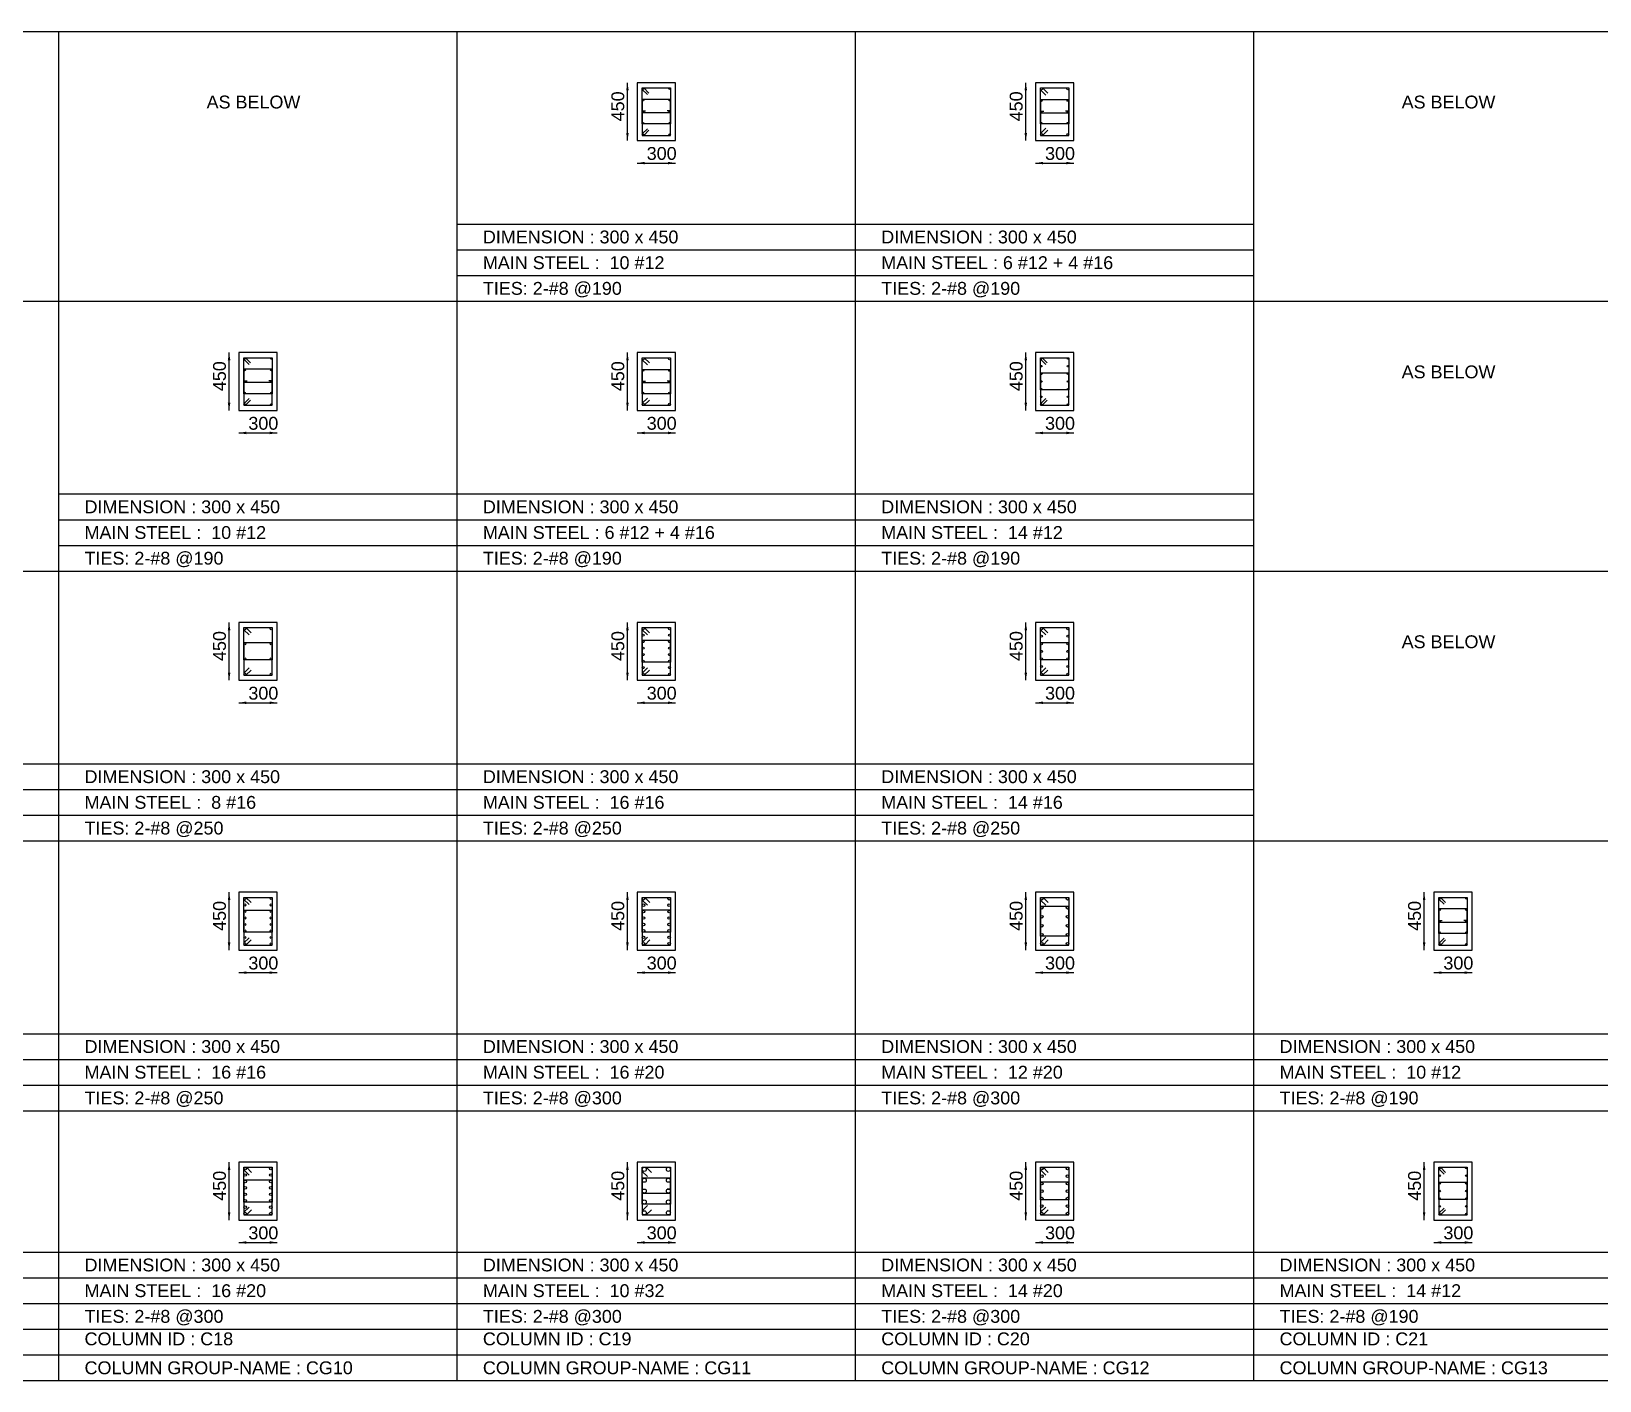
# Model space of a CAD drawing. Extents: x 28 to 264, y -211 to 74.
# Drawn here: x 59.06 to 71.27, y 62.88 to 73.38 of the extents above; entities that cross this region are included whole.
import ezdxf

# ---------------------------------------------------------------- set-up
doc = ezdxf.new("R2010")
doc.units = 0
for name, color, linetype in [('Border', 7, 'CONTINUOUS'), ('Column_Group_Name', 3, 'CONTINUOUS'), ('Column_ID', 4, 'CONTINUOUS'), ('ColumnBars', 1, 'CONTINUOUS'), ('ColumnBars1', 1, 'CONTINUOUS'), ('ColumnCrossSection', 7, 'CONTINUOUS'), ('Dim_All', 7, 'CONTINUOUS'), ('Dimensions', 7, 'CONTINUOUS'), ('Links', 2, 'CONTINUOUS'), ('MainSteel', 1, 'CONTINUOUS'), ('Text_AsBelow', 7, 'CONTINUOUS')]:
    doc.layers.add(name, color=color, linetype=linetype)
doc.styles.add('STRUDS_Arial', font='ARIAL.TTF', dxfattribs={"height": 0.04})

msp = doc.modelspace()

# ---------------------------------------------------------------- linework, layer by layer
at = {"layer": 'Border'}
for p, q in [((56.178, 73.38), (59.278, 73.38)), ((59.278, 71.28), (59.278, 73.38)), ((59.278, 71.28), (59.278, 73.38)), ((59.278, 73.38), (62.378, 73.38)), ((62.378, 71.28), (62.378, 73.38)), ((62.378, 71.28), (62.378, 73.38)), ((62.378, 73.38), (65.478, 73.38)), ((65.478, 71.28), (65.478, 73.38)), ((65.478, 71.28), (65.478, 73.38)), ((65.478, 73.38), (68.578, 73.38)), ((68.578, 71.28), (68.578, 73.38)), ((68.578, 71.28), (68.578, 73.38)), ((68.578, 73.38), (71.678, 73.38)), ((62.378, 71.88), (65.478, 71.88)), ((65.478, 71.88), (68.578, 71.88)), ((62.378, 71.68), (65.478, 71.68)), ((65.478, 71.68), (68.578, 71.68)), ((62.378, 71.48), (65.478, 71.48)), ((65.478, 71.48), (68.578, 71.48)), ((56.178, 71.28), (59.278, 71.28)), ((59.278, 69.18), (59.278, 71.28)), ((59.278, 69.18), (59.278, 71.28)), ((59.278, 71.28), (62.378, 71.28)), ((62.378, 69.18), (62.378, 71.28)), ((62.378, 69.18), (62.378, 71.28)), ((62.378, 71.28), (65.478, 71.28)), ((62.378, 71.28), (65.478, 71.28)), ((65.478, 69.18), (65.478, 71.28)), ((65.478, 69.18), (65.478, 71.28)), ((65.478, 71.28), (68.578, 71.28)), ((65.478, 71.28), (68.578, 71.28)), ((68.578, 69.18), (68.578, 71.28)), ((68.578, 69.18), (68.578, 71.28)), ((68.578, 71.28), (71.678, 71.28)), ((59.278, 69.78), (62.378, 69.78)), ((62.378, 69.78), (65.478, 69.78)), ((65.478, 69.78), (68.578, 69.78)), ((59.278, 69.58), (62.378, 69.58)), ((62.378, 69.58), (65.478, 69.58)), ((65.478, 69.58), (68.578, 69.58)), ((59.278, 69.38), (62.378, 69.38)), ((62.378, 69.38), (65.478, 69.38)), ((65.478, 69.38), (68.578, 69.38)), ((56.178, 69.18), (59.278, 69.18)), ((59.278, 67.08), (59.278, 69.18)), ((59.278, 67.08), (59.278, 69.18)), ((59.278, 69.18), (62.378, 69.18)), ((59.278, 69.18), (62.378, 69.18)), ((62.378, 67.08), (62.378, 69.18)), ((62.378, 67.08), (62.378, 69.18)), ((62.378, 69.18), (65.478, 69.18)), ((62.378, 69.18), (65.478, 69.18)), ((65.478, 67.08), (65.478, 69.18)), ((65.478, 67.08), (65.478, 69.18)), ((65.478, 69.18), (68.578, 69.18)), ((65.478, 69.18), (68.578, 69.18)), ((68.578, 67.08), (68.578, 69.18)), ((68.578, 67.08), (68.578, 69.18)), ((68.578, 69.18), (71.678, 69.18)), ((56.178, 67.68), (59.278, 67.68)), ((59.278, 67.68), (62.378, 67.68)), ((62.378, 67.68), (65.478, 67.68)), ((65.478, 67.68), (68.578, 67.68)), ((56.178, 67.48), (59.278, 67.48)), ((59.278, 67.48), (62.378, 67.48)), ((62.378, 67.48), (65.478, 67.48)), ((65.478, 67.48), (68.578, 67.48)), ((56.178, 67.28), (59.278, 67.28)), ((59.278, 67.28), (62.378, 67.28)), ((62.378, 67.28), (65.478, 67.28)), ((65.478, 67.28), (68.578, 67.28)), ((56.178, 67.08), (59.278, 67.08)), ((56.178, 67.08), (59.278, 67.08)), ((59.278, 64.98), (59.278, 67.08)), ((59.278, 64.98), (59.278, 67.08)), ((59.278, 67.08), (62.378, 67.08)), ((59.278, 67.08), (62.378, 67.08)), ((62.378, 64.98), (62.378, 67.08)), ((62.378, 64.98), (62.378, 67.08)), ((62.378, 67.08), (65.478, 67.08)), ((62.378, 67.08), (65.478, 67.08)), ((65.478, 64.98), (65.478, 67.08)), ((65.478, 64.98), (65.478, 67.08)), ((65.478, 67.08), (68.578, 67.08)), ((65.478, 67.08), (68.578, 67.08)), ((68.578, 64.98), (68.578, 67.08)), ((68.578, 64.98), (68.578, 67.08)), ((68.578, 67.08), (71.678, 67.08)), ((56.178, 65.58), (59.278, 65.58)), ((59.278, 65.58), (62.378, 65.58)), ((62.378, 65.58), (65.478, 65.58)), ((65.478, 65.58), (68.578, 65.58)), ((68.578, 65.58), (71.678, 65.58)), ((56.178, 65.38), (59.278, 65.38)), ((59.278, 65.38), (62.378, 65.38)), ((62.378, 65.38), (65.478, 65.38)), ((65.478, 65.38), (68.578, 65.38)), ((68.578, 65.38), (71.678, 65.38)), ((56.178, 65.18), (59.278, 65.18)), ((59.278, 65.18), (62.378, 65.18)), ((62.378, 65.18), (65.478, 65.18)), ((65.478, 65.18), (68.578, 65.18)), ((68.578, 65.18), (71.678, 65.18)), ((56.178, 64.98), (59.278, 64.98)), ((56.178, 64.98), (59.278, 64.98)), ((59.278, 62.88), (59.278, 64.98)), ((59.278, 62.88), (59.278, 64.98)), ((59.278, 64.98), (62.378, 64.98)), ((59.278, 64.98), (62.378, 64.98)), ((62.378, 62.88), (62.378, 64.98)), ((62.378, 62.88), (62.378, 64.98)), ((62.378, 64.98), (65.478, 64.98)), ((62.378, 64.98), (65.478, 64.98)), ((65.478, 62.88), (65.478, 64.98)), ((65.478, 62.88), (65.478, 64.98)), ((65.478, 64.98), (68.578, 64.98)), ((65.478, 64.98), (68.578, 64.98)), ((68.578, 62.88), (68.578, 64.98)), ((68.578, 62.88), (68.578, 64.98)), ((68.578, 64.98), (71.678, 64.98)), ((68.578, 64.98), (71.678, 64.98)), ((56.178, 63.88), (59.278, 63.88)), ((59.278, 63.88), (62.378, 63.88)), ((62.378, 63.88), (65.478, 63.88)), ((65.478, 63.88), (68.578, 63.88)), ((68.578, 63.88), (71.678, 63.88)), ((56.178, 63.68), (59.278, 63.68)), ((59.278, 63.68), (62.378, 63.68)), ((62.378, 63.68), (65.478, 63.68)), ((65.478, 63.68), (68.578, 63.68)), ((68.578, 63.68), (71.678, 63.68)), ((56.178, 63.48), (59.278, 63.48)), ((59.278, 63.48), (62.378, 63.48)), ((62.378, 63.48), (65.478, 63.48)), ((65.478, 63.48), (68.578, 63.48)), ((68.578, 63.48), (71.678, 63.48)), ((56.178, 63.28), (59.278, 63.28)), ((59.278, 63.28), (62.378, 63.28)), ((62.378, 63.28), (65.478, 63.28)), ((65.478, 63.28), (68.578, 63.28)), ((68.578, 63.28), (71.678, 63.28)), ((56.178, 63.08), (59.278, 63.08)), ((59.278, 63.08), (62.378, 63.08)), ((62.378, 63.08), (65.478, 63.08)), ((65.478, 63.08), (68.578, 63.08)), ((68.578, 63.08), (71.678, 63.08)), ((56.178, 62.88), (59.278, 62.88)), ((59.278, 62.88), (62.378, 62.88)), ((62.378, 62.88), (65.478, 62.88)), ((65.478, 62.88), (68.578, 62.88)), ((68.578, 62.88), (71.678, 62.88))]:
    msp.add_line(p, q, dxfattribs=at)
at = {"layer": 'ColumnBars'}
for centre, radius in [((63.824, 72.934), 0.006), ((64.032, 72.934), 0.006), ((63.824, 72.8445), 0.006), ((63.824, 72.755), 0.006), ((64.032, 72.8445), 0.006), ((64.032, 72.755), 0.006), ((66.924, 72.8405), 0.006), ((66.924, 72.753), 0.006), ((67.13, 72.8405), 0.006), ((67.13, 72.753), 0.006), ((63.824, 72.6655), 0.006), ((64.032, 72.6655), 0.006), ((66.924, 72.6655), 0.006), ((67.13, 72.6655), 0.006), ((63.824, 72.576), 0.006), ((64.032, 72.576), 0.006), ((60.724, 70.834), 0.006), ((60.932, 70.834), 0.006), ((66.924, 70.834), 0.006), ((67.132, 70.834), 0.006), ((60.724, 70.7445), 0.006), ((60.932, 70.7445), 0.006), ((63.824, 70.7405), 0.006), ((64.03, 70.7405), 0.006), ((66.924, 70.7743), 0.006), ((66.924, 70.7147), 0.006), ((67.132, 70.7743), 0.006), ((67.132, 70.7147), 0.006), ((60.724, 70.655), 0.006), ((60.724, 70.5655), 0.006), ((60.932, 70.655), 0.006), ((60.932, 70.5655), 0.006), ((63.824, 70.653), 0.006), ((63.824, 70.5655), 0.006), ((64.03, 70.653), 0.006), ((64.03, 70.5655), 0.006), ((66.924, 70.655), 0.006), ((66.924, 70.5953), 0.006), ((67.132, 70.655), 0.006), ((67.132, 70.5953), 0.006), ((60.724, 70.476), 0.006), ((60.932, 70.476), 0.006), ((66.924, 70.5357), 0.006), ((66.924, 70.476), 0.006), ((67.132, 70.5357), 0.006), ((67.132, 70.476), 0.006), ((60.726, 68.732), 0.008), ((60.93, 68.732), 0.008), ((63.826, 68.732), 0.008), ((64.03, 68.732), 0.008), ((66.926, 68.732), 0.008), ((67.13, 68.732), 0.008), ((60.726, 68.614), 0.008), ((60.93, 68.614), 0.008), ((63.826, 68.6814), 0.008), ((63.826, 68.6309), 0.008), ((64.03, 68.6814), 0.008), ((64.03, 68.6309), 0.008), ((66.926, 68.673), 0.008), ((66.926, 68.614), 0.008), ((67.13, 68.673), 0.008), ((67.13, 68.614), 0.008), ((60.726, 68.496), 0.008), ((60.93, 68.496), 0.008), ((63.826, 68.5803), 0.008), ((63.826, 68.5297), 0.008), ((63.826, 68.4791), 0.008), ((64.03, 68.5803), 0.008), ((64.03, 68.5297), 0.008), ((64.03, 68.4791), 0.008), ((66.926, 68.555), 0.008), ((66.926, 68.496), 0.008), ((67.13, 68.555), 0.008), ((67.13, 68.496), 0.008), ((60.726, 68.378), 0.008), ((60.93, 68.378), 0.008), ((63.826, 68.4286), 0.008), ((63.826, 68.378), 0.008), ((64.03, 68.4286), 0.008), ((64.03, 68.378), 0.008), ((66.926, 68.437), 0.008), ((66.926, 68.378), 0.008), ((67.13, 68.437), 0.008), ((67.13, 68.378), 0.008), ((60.726, 66.632), 0.008), ((60.93, 66.632), 0.008), ((63.828, 66.63), 0.01), ((64.028, 66.63), 0.01), ((66.928, 66.63), 0.01), ((67.128, 66.63), 0.01), ((70.024, 66.634), 0.006), ((70.232, 66.634), 0.006), ((60.726, 66.5814), 0.008), ((60.726, 66.5309), 0.008), ((60.93, 66.5814), 0.008), ((60.93, 66.5309), 0.008), ((63.828, 66.58), 0.01), ((63.828, 66.53), 0.01), ((64.028, 66.58), 0.01), ((64.028, 66.53), 0.01), ((66.928, 66.56), 0.01), ((67.128, 66.56), 0.01), ((70.024, 66.5445), 0.006), ((70.232, 66.5445), 0.006), ((60.726, 66.4803), 0.008), ((60.726, 66.4297), 0.008), ((60.93, 66.4803), 0.008), ((60.93, 66.4297), 0.008), ((63.828, 66.48), 0.01), ((63.828, 66.43), 0.01), ((64.028, 66.48), 0.01), ((64.028, 66.43), 0.01), ((66.928, 66.49), 0.01), ((66.928, 66.42), 0.01), ((67.128, 66.49), 0.01), ((67.128, 66.42), 0.01), ((70.024, 66.455), 0.006), ((70.232, 66.455), 0.006), ((60.726, 66.3791), 0.008), ((60.726, 66.3286), 0.008), ((60.726, 66.278), 0.008), ((60.93, 66.3791), 0.008), ((60.93, 66.3286), 0.008), ((60.93, 66.278), 0.008), ((63.828, 66.38), 0.01), ((63.828, 66.33), 0.01), ((63.828, 66.28), 0.01), ((64.028, 66.38), 0.01), ((64.028, 66.33), 0.01), ((64.028, 66.28), 0.01), ((66.928, 66.35), 0.01), ((66.928, 66.28), 0.01), ((67.128, 66.35), 0.01), ((67.128, 66.28), 0.01), ((70.024, 66.3655), 0.006), ((70.024, 66.276), 0.006), ((70.232, 66.3655), 0.006), ((70.232, 66.276), 0.006), ((60.728, 64.53), 0.01), ((60.728, 64.48), 0.01), ((60.728, 64.43), 0.01), ((60.928, 64.53), 0.01), ((60.928, 64.48), 0.01), ((60.928, 64.43), 0.01), ((63.834, 64.524), 0.016), ((63.834, 64.4395), 0.016), ((64.022, 64.524), 0.016), ((64.022, 64.4395), 0.016), ((66.928, 64.53), 0.01), ((66.928, 64.4717), 0.01), ((67.128, 64.53), 0.01), ((67.128, 64.4717), 0.01), ((70.024, 64.534), 0.006), ((70.024, 64.4743), 0.006), ((70.232, 64.534), 0.006), ((70.232, 64.4743), 0.006), ((60.728, 64.38), 0.01), ((60.728, 64.33), 0.01), ((60.928, 64.38), 0.01), ((60.928, 64.33), 0.01), ((63.834, 64.355), 0.016), ((64.022, 64.355), 0.016), ((66.928, 64.4133), 0.01), ((66.928, 64.355), 0.01), ((67.128, 64.4133), 0.01), ((67.128, 64.355), 0.01), ((70.024, 64.4147), 0.006), ((70.024, 64.355), 0.006), ((70.232, 64.4147), 0.006), ((70.232, 64.355), 0.006), ((60.728, 64.28), 0.01), ((60.728, 64.23), 0.01), ((60.928, 64.28), 0.01), ((60.928, 64.23), 0.01), ((63.834, 64.2705), 0.016), ((63.834, 64.186), 0.016), ((64.022, 64.2705), 0.016), ((64.022, 64.186), 0.016), ((66.928, 64.2967), 0.01), ((66.928, 64.2383), 0.01), ((67.128, 64.2967), 0.01), ((67.128, 64.2383), 0.01), ((70.024, 64.2953), 0.006), ((70.024, 64.2357), 0.006), ((70.232, 64.2953), 0.006), ((70.232, 64.2357), 0.006), ((60.728, 64.18), 0.01), ((60.928, 64.18), 0.01), ((66.928, 64.18), 0.01), ((67.128, 64.18), 0.01), ((70.024, 64.176), 0.006), ((70.232, 64.176), 0.006)]:
    msp.add_circle(centre, radius, dxfattribs=at)
at = {"layer": 'ColumnBars1'}
for centre in [(66.926, 72.932), (67.13, 72.932), (66.926, 72.578), (67.13, 72.578), (63.826, 70.832), (64.03, 70.832), (63.826, 70.478), (64.03, 70.478)]:
    msp.add_circle(centre, 0.008, dxfattribs=at)
at = {"layer": 'ColumnCrossSection'}
for p, q in [((64.078, 72.98), (63.778, 72.98)), ((63.778, 72.98), (63.778, 72.53)), ((64.078, 72.53), (64.078, 72.98)), ((67.178, 72.98), (66.878, 72.98)), ((66.878, 72.98), (66.878, 72.53)), ((67.178, 72.53), (67.178, 72.98)), ((63.778, 72.53), (64.078, 72.53)), ((66.878, 72.53), (67.178, 72.53)), ((60.978, 70.88), (60.678, 70.88)), ((60.678, 70.88), (60.678, 70.43)), ((60.978, 70.43), (60.978, 70.88)), ((64.078, 70.88), (63.778, 70.88)), ((63.778, 70.88), (63.778, 70.43)), ((64.078, 70.43), (64.078, 70.88)), ((67.178, 70.88), (66.878, 70.88)), ((66.878, 70.88), (66.878, 70.43)), ((67.178, 70.43), (67.178, 70.88)), ((60.678, 70.43), (60.978, 70.43)), ((63.778, 70.43), (64.078, 70.43)), ((66.878, 70.43), (67.178, 70.43)), ((60.978, 68.78), (60.678, 68.78)), ((60.678, 68.78), (60.678, 68.33)), ((60.978, 68.33), (60.978, 68.78)), ((64.078, 68.78), (63.778, 68.78)), ((63.778, 68.78), (63.778, 68.33)), ((64.078, 68.33), (64.078, 68.78)), ((67.178, 68.78), (66.878, 68.78)), ((66.878, 68.78), (66.878, 68.33)), ((67.178, 68.33), (67.178, 68.78)), ((60.678, 68.33), (60.978, 68.33)), ((63.778, 68.33), (64.078, 68.33)), ((66.878, 68.33), (67.178, 68.33)), ((60.978, 66.68), (60.678, 66.68)), ((60.678, 66.68), (60.678, 66.23)), ((60.978, 66.23), (60.978, 66.68)), ((64.078, 66.68), (63.778, 66.68)), ((63.778, 66.68), (63.778, 66.23)), ((64.078, 66.23), (64.078, 66.68)), ((67.178, 66.68), (66.878, 66.68)), ((66.878, 66.68), (66.878, 66.23)), ((67.178, 66.23), (67.178, 66.68)), ((70.278, 66.68), (69.978, 66.68)), ((69.978, 66.68), (69.978, 66.23)), ((70.278, 66.23), (70.278, 66.68)), ((60.678, 66.23), (60.978, 66.23)), ((63.778, 66.23), (64.078, 66.23)), ((66.878, 66.23), (67.178, 66.23)), ((69.978, 66.23), (70.278, 66.23)), ((60.978, 64.58), (60.678, 64.58)), ((60.678, 64.58), (60.678, 64.13)), ((60.978, 64.13), (60.978, 64.58)), ((64.078, 64.58), (63.778, 64.58)), ((63.778, 64.58), (63.778, 64.13)), ((64.078, 64.13), (64.078, 64.58)), ((67.178, 64.58), (66.878, 64.58)), ((66.878, 64.58), (66.878, 64.13)), ((67.178, 64.13), (67.178, 64.58)), ((70.278, 64.58), (69.978, 64.58)), ((69.978, 64.58), (69.978, 64.13)), ((70.278, 64.13), (70.278, 64.58)), ((60.678, 64.13), (60.978, 64.13)), ((63.778, 64.13), (64.078, 64.13)), ((66.878, 64.13), (67.178, 64.13)), ((69.978, 64.13), (70.278, 64.13))]:
    msp.add_line(p, q, dxfattribs=at)
at = {"layer": 'Dim_All'}
for p, q in [((63.703, 72.53), (63.703, 72.98)), ((66.803, 72.53), (66.803, 72.98)), ((63.778, 72.355), (64.078, 72.355)), ((66.878, 72.355), (67.178, 72.355)), ((60.603, 70.43), (60.603, 70.88)), ((63.703, 70.43), (63.703, 70.88)), ((66.803, 70.43), (66.803, 70.88)), ((60.678, 70.255), (60.978, 70.255)), ((63.778, 70.255), (64.078, 70.255)), ((66.878, 70.255), (67.178, 70.255)), ((60.603, 68.33), (60.603, 68.78)), ((63.703, 68.33), (63.703, 68.78)), ((66.803, 68.33), (66.803, 68.78)), ((60.678, 68.155), (60.978, 68.155)), ((63.778, 68.155), (64.078, 68.155)), ((66.878, 68.155), (67.178, 68.155)), ((60.603, 66.23), (60.603, 66.68)), ((63.703, 66.23), (63.703, 66.68)), ((66.803, 66.23), (66.803, 66.68)), ((69.903, 66.23), (69.903, 66.68)), ((60.678, 66.055), (60.978, 66.055)), ((63.778, 66.055), (64.078, 66.055)), ((66.878, 66.055), (67.178, 66.055)), ((69.978, 66.055), (70.278, 66.055)), ((60.603, 64.13), (60.603, 64.58)), ((63.703, 64.13), (63.703, 64.58)), ((66.803, 64.13), (66.803, 64.58)), ((69.903, 64.13), (69.903, 64.58)), ((60.678, 63.955), (60.978, 63.955)), ((63.778, 63.955), (64.078, 63.955)), ((66.878, 63.955), (67.178, 63.955)), ((69.978, 63.955), (70.278, 63.955))]:
    msp.add_line(p, q, dxfattribs=at)
at = {"layer": 'dim_all'}
for points in [[(63.703, 72.98), (63.693, 72.92), (63.703, 72.98), (63.713, 72.92)], [(66.803, 72.98), (66.793, 72.92), (66.803, 72.98), (66.813, 72.92)], [(63.703, 72.53), (63.693, 72.59), (63.703, 72.53), (63.713, 72.59)], [(66.803, 72.53), (66.793, 72.59), (66.803, 72.53), (66.813, 72.59)], [(63.778, 72.355), (63.838, 72.365), (63.778, 72.355), (63.838, 72.345)], [(64.078, 72.355), (64.018, 72.365), (64.078, 72.355), (64.018, 72.345)], [(66.878, 72.355), (66.938, 72.365), (66.878, 72.355), (66.938, 72.345)], [(67.178, 72.355), (67.118, 72.365), (67.178, 72.355), (67.118, 72.345)], [(60.603, 70.88), (60.593, 70.82), (60.603, 70.88), (60.613, 70.82)], [(63.703, 70.88), (63.693, 70.82), (63.703, 70.88), (63.713, 70.82)], [(66.803, 70.88), (66.793, 70.82), (66.803, 70.88), (66.813, 70.82)], [(60.603, 70.43), (60.593, 70.49), (60.603, 70.43), (60.613, 70.49)], [(63.703, 70.43), (63.693, 70.49), (63.703, 70.43), (63.713, 70.49)], [(66.803, 70.43), (66.793, 70.49), (66.803, 70.43), (66.813, 70.49)], [(60.678, 70.255), (60.738, 70.265), (60.678, 70.255), (60.738, 70.245)], [(60.978, 70.255), (60.918, 70.265), (60.978, 70.255), (60.918, 70.245)], [(63.778, 70.255), (63.838, 70.265), (63.778, 70.255), (63.838, 70.245)], [(64.078, 70.255), (64.018, 70.265), (64.078, 70.255), (64.018, 70.245)], [(66.878, 70.255), (66.938, 70.265), (66.878, 70.255), (66.938, 70.245)], [(67.178, 70.255), (67.118, 70.265), (67.178, 70.255), (67.118, 70.245)], [(60.603, 68.78), (60.593, 68.72), (60.603, 68.78), (60.613, 68.72)], [(63.703, 68.78), (63.693, 68.72), (63.703, 68.78), (63.713, 68.72)], [(66.803, 68.78), (66.793, 68.72), (66.803, 68.78), (66.813, 68.72)], [(60.603, 68.33), (60.593, 68.39), (60.603, 68.33), (60.613, 68.39)], [(63.703, 68.33), (63.693, 68.39), (63.703, 68.33), (63.713, 68.39)], [(66.803, 68.33), (66.793, 68.39), (66.803, 68.33), (66.813, 68.39)], [(60.678, 68.155), (60.738, 68.165), (60.678, 68.155), (60.738, 68.145)], [(60.978, 68.155), (60.918, 68.165), (60.978, 68.155), (60.918, 68.145)], [(63.778, 68.155), (63.838, 68.165), (63.778, 68.155), (63.838, 68.145)], [(64.078, 68.155), (64.018, 68.165), (64.078, 68.155), (64.018, 68.145)], [(66.878, 68.155), (66.938, 68.165), (66.878, 68.155), (66.938, 68.145)], [(67.178, 68.155), (67.118, 68.165), (67.178, 68.155), (67.118, 68.145)], [(60.603, 66.68), (60.593, 66.62), (60.603, 66.68), (60.613, 66.62)], [(63.703, 66.68), (63.693, 66.62), (63.703, 66.68), (63.713, 66.62)], [(66.803, 66.68), (66.793, 66.62), (66.803, 66.68), (66.813, 66.62)], [(69.903, 66.68), (69.893, 66.62), (69.903, 66.68), (69.913, 66.62)], [(60.603, 66.23), (60.593, 66.29), (60.603, 66.23), (60.613, 66.29)], [(63.703, 66.23), (63.693, 66.29), (63.703, 66.23), (63.713, 66.29)], [(66.803, 66.23), (66.793, 66.29), (66.803, 66.23), (66.813, 66.29)], [(69.903, 66.23), (69.893, 66.29), (69.903, 66.23), (69.913, 66.29)], [(60.678, 66.055), (60.738, 66.065), (60.678, 66.055), (60.738, 66.045)], [(60.978, 66.055), (60.918, 66.065), (60.978, 66.055), (60.918, 66.045)], [(63.778, 66.055), (63.838, 66.065), (63.778, 66.055), (63.838, 66.045)], [(64.078, 66.055), (64.018, 66.065), (64.078, 66.055), (64.018, 66.045)], [(66.878, 66.055), (66.938, 66.065), (66.878, 66.055), (66.938, 66.045)], [(67.178, 66.055), (67.118, 66.065), (67.178, 66.055), (67.118, 66.045)], [(69.978, 66.055), (70.038, 66.065), (69.978, 66.055), (70.038, 66.045)], [(70.278, 66.055), (70.218, 66.065), (70.278, 66.055), (70.218, 66.045)], [(60.603, 64.58), (60.593, 64.52), (60.603, 64.58), (60.613, 64.52)], [(63.703, 64.58), (63.693, 64.52), (63.703, 64.58), (63.713, 64.52)], [(66.803, 64.58), (66.793, 64.52), (66.803, 64.58), (66.813, 64.52)], [(69.903, 64.58), (69.893, 64.52), (69.903, 64.58), (69.913, 64.52)], [(60.603, 64.13), (60.593, 64.19), (60.603, 64.13), (60.613, 64.19)], [(63.703, 64.13), (63.693, 64.19), (63.703, 64.13), (63.713, 64.19)], [(66.803, 64.13), (66.793, 64.19), (66.803, 64.13), (66.813, 64.19)], [(69.903, 64.13), (69.893, 64.19), (69.903, 64.13), (69.913, 64.19)], [(60.678, 63.955), (60.738, 63.965), (60.678, 63.955), (60.738, 63.945)], [(60.978, 63.955), (60.918, 63.965), (60.978, 63.955), (60.918, 63.945)], [(63.778, 63.955), (63.838, 63.965), (63.778, 63.955), (63.838, 63.945)], [(64.078, 63.955), (64.018, 63.965), (64.078, 63.955), (64.018, 63.945)], [(66.878, 63.955), (66.938, 63.965), (66.878, 63.955), (66.938, 63.945)], [(67.178, 63.955), (67.118, 63.965), (67.178, 63.955), (67.118, 63.945)], [(69.978, 63.955), (70.038, 63.965), (69.978, 63.955), (70.038, 63.945)], [(70.278, 63.955), (70.218, 63.965), (70.278, 63.955), (70.218, 63.945)]]:
    msp.add_solid(points, dxfattribs=at)
at = {"layer": 'Links'}
for p, q in [((63.818, 72.94), (64.038, 72.94)), ((63.818, 72.6595), (63.818, 72.94)), ((63.818, 72.928), (63.858, 72.888)), ((63.83, 72.94), (63.87, 72.9)), ((64.038, 72.94), (64.038, 72.6595)), ((66.918, 72.94), (67.138, 72.94)), ((66.918, 72.6595), (66.918, 72.94)), ((66.918, 72.924), (66.958, 72.884)), ((66.934, 72.94), (66.974, 72.9)), ((67.138, 72.94), (67.138, 72.6595)), ((64.038, 72.8505), (63.818, 72.8505)), ((63.818, 72.8505), (63.818, 72.57)), ((63.818, 72.761), (63.843, 72.761)), ((63.818, 72.749), (64.038, 72.749)), ((64.038, 72.761), (64.013, 72.761)), ((64.038, 72.57), (64.038, 72.8505)), ((67.138, 72.8465), (66.918, 72.8465)), ((66.918, 72.8465), (66.918, 72.57)), ((66.918, 72.759), (66.943, 72.759)), ((66.918, 72.747), (67.138, 72.747)), ((67.138, 72.759), (67.113, 72.759)), ((67.138, 72.57), (67.138, 72.8465)), ((64.038, 72.6595), (63.818, 72.6595)), ((63.818, 72.582), (63.858, 72.622)), ((67.138, 72.6595), (66.918, 72.6595)), ((66.918, 72.586), (66.958, 72.626)), ((63.818, 72.57), (64.038, 72.57)), ((63.83, 72.57), (63.87, 72.61)), ((66.918, 72.57), (67.138, 72.57)), ((66.934, 72.57), (66.974, 72.61)), ((60.718, 70.84), (60.938, 70.84)), ((60.718, 70.5595), (60.718, 70.84)), ((60.718, 70.828), (60.758, 70.788)), ((60.73, 70.84), (60.77, 70.8)), ((60.938, 70.84), (60.938, 70.5595)), ((63.818, 70.84), (64.038, 70.84)), ((63.818, 70.5595), (63.818, 70.84)), ((63.818, 70.824), (63.858, 70.784)), ((63.834, 70.84), (63.874, 70.8)), ((64.038, 70.84), (64.038, 70.5595)), ((66.918, 70.84), (67.138, 70.84)), ((66.918, 70.5893), (66.918, 70.84)), ((66.918, 70.828), (66.958, 70.788)), ((66.93, 70.84), (66.97, 70.8)), ((67.138, 70.84), (67.138, 70.5893)), ((60.938, 70.7505), (60.718, 70.7505)), ((60.718, 70.7505), (60.718, 70.47)), ((60.938, 70.47), (60.938, 70.7505)), ((64.038, 70.7465), (63.818, 70.7465)), ((63.818, 70.7465), (63.818, 70.47)), ((64.038, 70.47), (64.038, 70.7465)), ((67.138, 70.7207), (66.918, 70.7207)), ((66.918, 70.7207), (66.918, 70.47)), ((67.138, 70.47), (67.138, 70.7207)), ((60.718, 70.661), (60.743, 70.661)), ((60.718, 70.649), (60.938, 70.649)), ((60.938, 70.5595), (60.718, 70.5595)), ((60.938, 70.661), (60.913, 70.661)), ((63.818, 70.659), (63.843, 70.659)), ((63.818, 70.647), (64.038, 70.647)), ((64.038, 70.5595), (63.818, 70.5595)), ((64.038, 70.659), (64.013, 70.659)), ((67.138, 70.5893), (66.918, 70.5893)), ((60.718, 70.482), (60.758, 70.522)), ((60.718, 70.47), (60.938, 70.47)), ((60.73, 70.47), (60.77, 70.51)), ((63.818, 70.486), (63.858, 70.526)), ((63.818, 70.47), (64.038, 70.47)), ((63.834, 70.47), (63.874, 70.51)), ((66.918, 70.482), (66.958, 70.522)), ((66.918, 70.47), (67.138, 70.47)), ((66.93, 70.47), (66.97, 70.51)), ((60.718, 68.74), (60.938, 68.74)), ((60.718, 68.488), (60.718, 68.74)), ((60.718, 68.724), (60.758, 68.684)), ((60.734, 68.74), (60.774, 68.7)), ((60.938, 68.74), (60.938, 68.488)), ((63.818, 68.74), (64.038, 68.74)), ((63.818, 68.4711), (63.818, 68.74)), ((63.818, 68.724), (63.858, 68.684)), ((63.834, 68.74), (63.874, 68.7)), ((64.038, 68.74), (64.038, 68.4711)), ((66.918, 68.74), (67.138, 68.74)), ((66.918, 68.488), (66.918, 68.74)), ((66.918, 68.724), (66.958, 68.684)), ((66.934, 68.74), (66.974, 68.7)), ((67.138, 68.74), (67.138, 68.488)), ((60.938, 68.622), (60.718, 68.622)), ((60.718, 68.622), (60.718, 68.37)), ((60.938, 68.37), (60.938, 68.622)), ((64.038, 68.6389), (63.818, 68.6389)), ((63.818, 68.6389), (63.818, 68.37)), ((64.038, 68.37), (64.038, 68.6389)), ((67.138, 68.622), (66.918, 68.622)), ((66.918, 68.622), (66.918, 68.37)), ((67.138, 68.37), (67.138, 68.622)), ((60.938, 68.488), (60.718, 68.488)), ((64.038, 68.4711), (63.818, 68.4711)), ((67.138, 68.488), (66.918, 68.488)), ((60.718, 68.386), (60.758, 68.426)), ((60.718, 68.37), (60.938, 68.37)), ((60.734, 68.37), (60.774, 68.41)), ((63.818, 68.386), (63.858, 68.426)), ((63.818, 68.37), (64.038, 68.37)), ((63.834, 68.37), (63.874, 68.41)), ((66.918, 68.386), (66.958, 68.426)), ((66.918, 68.37), (67.138, 68.37)), ((66.934, 68.37), (66.974, 68.41)), ((60.718, 66.64), (60.938, 66.64)), ((60.718, 66.3711), (60.718, 66.64)), ((60.734, 66.64), (60.774, 66.6)), ((60.938, 66.64), (60.938, 66.3711)), ((63.818, 66.64), (64.038, 66.64)), ((63.818, 66.37), (63.818, 66.64)), ((63.838, 66.64), (63.878, 66.6)), ((64.038, 66.64), (64.038, 66.37)), ((66.918, 66.64), (67.138, 66.64)), ((66.918, 66.34), (66.918, 66.64)), ((66.938, 66.64), (66.978, 66.6)), ((67.138, 66.64), (67.138, 66.34)), ((70.018, 66.64), (70.238, 66.64)), ((70.018, 66.3595), (70.018, 66.64)), ((70.03, 66.64), (70.07, 66.6)), ((70.238, 66.64), (70.238, 66.3595)), ((60.718, 66.624), (60.758, 66.584)), ((60.938, 66.5389), (60.718, 66.5389)), ((60.718, 66.5389), (60.718, 66.27)), ((60.938, 66.27), (60.938, 66.5389)), ((63.818, 66.62), (63.858, 66.58)), ((64.038, 66.54), (63.818, 66.54)), ((63.818, 66.54), (63.818, 66.27)), ((64.038, 66.27), (64.038, 66.54)), ((66.918, 66.62), (66.958, 66.58)), ((67.138, 66.57), (66.918, 66.57)), ((66.918, 66.57), (66.918, 66.27)), ((67.138, 66.27), (67.138, 66.57)), ((70.018, 66.628), (70.058, 66.588)), ((70.238, 66.5505), (70.018, 66.5505)), ((70.018, 66.5505), (70.018, 66.27)), ((70.238, 66.27), (70.238, 66.5505)), ((70.018, 66.461), (70.043, 66.461)), ((70.018, 66.449), (70.238, 66.449)), ((70.238, 66.461), (70.213, 66.461)), ((60.938, 66.3711), (60.718, 66.3711)), ((60.718, 66.286), (60.758, 66.326)), ((60.734, 66.27), (60.774, 66.31)), ((64.038, 66.37), (63.818, 66.37)), ((63.818, 66.29), (63.858, 66.33)), ((63.838, 66.27), (63.878, 66.31)), ((67.138, 66.34), (66.918, 66.34)), ((66.918, 66.29), (66.958, 66.33)), ((66.938, 66.27), (66.978, 66.31)), ((70.238, 66.3595), (70.018, 66.3595)), ((70.018, 66.282), (70.058, 66.322)), ((70.03, 66.27), (70.07, 66.31)), ((60.718, 66.27), (60.938, 66.27)), ((63.818, 66.27), (64.038, 66.27)), ((66.918, 66.27), (67.138, 66.27)), ((70.018, 66.27), (70.238, 66.27)), ((60.718, 64.54), (60.938, 64.54)), ((60.718, 64.27), (60.718, 64.54)), ((60.718, 64.52), (60.758, 64.48)), ((60.938, 64.44), (60.718, 64.44)), ((60.718, 64.44), (60.718, 64.17)), ((60.738, 64.54), (60.778, 64.5)), ((60.938, 64.54), (60.938, 64.27)), ((60.938, 64.17), (60.938, 64.44)), ((63.818, 64.54), (64.038, 64.54)), ((63.818, 64.2545), (63.818, 64.54)), ((63.818, 64.508), (63.858, 64.468)), ((64.038, 64.4555), (63.818, 64.4555)), ((63.818, 64.4555), (63.818, 64.17)), ((63.85, 64.54), (63.89, 64.5)), ((64.038, 64.54), (64.038, 64.2545)), ((64.038, 64.17), (64.038, 64.4555)), ((66.918, 64.54), (67.138, 64.54)), ((66.918, 64.2867), (66.918, 64.54)), ((66.918, 64.52), (66.958, 64.48)), ((66.938, 64.54), (66.978, 64.5)), ((67.138, 64.54), (67.138, 64.2867)), ((70.018, 64.54), (70.238, 64.54)), ((70.018, 64.2893), (70.018, 64.54)), ((70.018, 64.528), (70.058, 64.488)), ((70.03, 64.54), (70.07, 64.5)), ((70.238, 64.54), (70.238, 64.2893)), ((63.818, 64.371), (63.843, 64.371)), ((63.818, 64.339), (64.038, 64.339)), ((64.038, 64.371), (64.013, 64.371)), ((67.138, 64.4233), (66.918, 64.4233)), ((66.918, 64.4233), (66.918, 64.17)), ((67.138, 64.17), (67.138, 64.4233)), ((70.238, 64.4207), (70.018, 64.4207)), ((70.018, 64.4207), (70.018, 64.17)), ((70.238, 64.17), (70.238, 64.4207)), ((60.938, 64.27), (60.718, 64.27)), ((60.718, 64.19), (60.758, 64.23)), ((60.738, 64.17), (60.778, 64.21)), ((64.038, 64.2545), (63.818, 64.2545)), ((63.818, 64.202), (63.858, 64.242)), ((63.85, 64.17), (63.89, 64.21)), ((67.138, 64.2867), (66.918, 64.2867)), ((66.918, 64.19), (66.958, 64.23)), ((66.938, 64.17), (66.978, 64.21)), ((70.238, 64.2893), (70.018, 64.2893)), ((70.018, 64.182), (70.058, 64.222)), ((70.03, 64.17), (70.07, 64.21)), ((60.718, 64.17), (60.938, 64.17)), ((63.818, 64.17), (64.038, 64.17)), ((66.918, 64.17), (67.138, 64.17)), ((70.018, 64.17), (70.238, 64.17))]:
    msp.add_line(p, q, dxfattribs=at)

# ---------------------------------------------------------------- texts
at = {"layer": 'Column_Group_Name', "style": 'STRUDS_Arial'}
for s, p in [('COLUMN GROUP-NAME : CG10', (59.478, 62.93)), ('COLUMN GROUP-NAME : CG11', (62.578, 62.93)), ('COLUMN GROUP-NAME : CG12', (65.678, 62.93)), ('COLUMN GROUP-NAME : CG13', (68.778, 62.93))]:
    msp.add_text(s, height=0.1, dxfattribs=at).set_placement(p)
at = {"layer": 'Column_ID', "style": 'STRUDS_Arial'}
for s, p in [('COLUMN ID : C18', (59.478, 63.155)), ('COLUMN ID : C19', (62.578, 63.155)), ('COLUMN ID : C20', (65.678, 63.155)), ('COLUMN ID : C21', (68.778, 63.155))]:
    msp.add_text(s, height=0.1, dxfattribs=at).set_placement(p)
at = {"layer": 'Dimensions', "style": 'STRUDS_Arial'}
for p in [(63.678, 72.68), (66.778, 72.68), (60.578, 70.58), (63.678, 70.58), (66.778, 70.58), (60.578, 68.48), (63.678, 68.48), (66.778, 68.48), (60.578, 66.38), (63.678, 66.38), (66.778, 66.38), (69.878, 66.38), (60.578, 64.28), (63.678, 64.28), (66.778, 64.28), (69.878, 64.28)]:
    msp.add_text('450', height=0.1, rotation=90, dxfattribs=at).set_placement(p)
for s, p in [('300', (63.853, 72.38)), ('300', (66.953, 72.38)), ('DIMENSION : 300 x 450', (62.578, 71.73)), ('DIMENSION : 300 x 450', (65.678, 71.73)), ('300', (60.753, 70.28)), ('300', (63.853, 70.28)), ('300', (66.953, 70.28)), ('DIMENSION : 300 x 450', (59.478, 69.63)), ('DIMENSION : 300 x 450', (62.578, 69.63)), ('DIMENSION : 300 x 450', (65.678, 69.63)), ('300', (60.753, 68.18)), ('300', (63.853, 68.18)), ('300', (66.953, 68.18)), ('DIMENSION : 300 x 450', (59.478, 67.53)), ('DIMENSION : 300 x 450', (62.578, 67.53)), ('DIMENSION : 300 x 450', (65.678, 67.53)), ('300', (60.753, 66.08)), ('300', (63.853, 66.08)), ('300', (66.953, 66.08)), ('300', (70.053, 66.08)), ('DIMENSION : 300 x 450', (59.478, 65.43)), ('DIMENSION : 300 x 450', (62.578, 65.43)), ('DIMENSION : 300 x 450', (65.678, 65.43)), ('DIMENSION : 300 x 450', (68.778, 65.43)), ('300', (60.753, 63.98)), ('300', (63.853, 63.98)), ('300', (66.953, 63.98)), ('300', (70.053, 63.98)), ('DIMENSION : 300 x 450', (59.478, 63.73)), ('DIMENSION : 300 x 450', (62.578, 63.73)), ('DIMENSION : 300 x 450', (65.678, 63.73)), ('DIMENSION : 300 x 450', (68.778, 63.73))]:
    msp.add_text(s, height=0.1, dxfattribs=at).set_placement(p)
at = {"layer": 'Links', "style": 'STRUDS_Arial'}
for s, p in [('TIES: 2-#8 @190', (62.578, 71.33)), ('TIES: 2-#8 @190', (65.678, 71.33)), ('TIES: 2-#8 @190', (59.478, 69.23)), ('TIES: 2-#8 @190', (62.578, 69.23)), ('TIES: 2-#8 @190', (65.678, 69.23)), ('TIES: 2-#8 @250', (59.478, 67.13)), ('TIES: 2-#8 @250', (62.578, 67.13)), ('TIES: 2-#8 @250', (65.678, 67.13)), ('TIES: 2-#8 @250', (59.478, 65.03)), ('TIES: 2-#8 @300', (62.578, 65.03)), ('TIES: 2-#8 @300', (65.678, 65.03)), ('TIES: 2-#8 @190', (68.778, 65.03)), ('TIES: 2-#8 @300', (59.478, 63.33)), ('TIES: 2-#8 @300', (62.578, 63.33)), ('TIES: 2-#8 @300', (65.678, 63.33)), ('TIES: 2-#8 @190', (68.778, 63.33))]:
    msp.add_text(s, height=0.1, dxfattribs=at).set_placement(p)
at = {"layer": 'MainSteel', "style": 'STRUDS_Arial'}
for s, p in [('MAIN STEEL :  10 #12', (62.578, 71.53)), ('MAIN STEEL : 6 #12 + 4 #16 ', (65.678, 71.53)), ('MAIN STEEL :  10 #12', (59.478, 69.43)), ('MAIN STEEL : 6 #12 + 4 #16 ', (62.578, 69.43)), ('MAIN STEEL :  14 #12', (65.678, 69.43)), ('MAIN STEEL :  8 #16', (59.478, 67.33)), ('MAIN STEEL :  16 #16', (62.578, 67.33)), ('MAIN STEEL :  14 #16', (65.678, 67.33)), ('MAIN STEEL :  16 #16', (59.478, 65.23)), ('MAIN STEEL :  16 #20', (62.578, 65.23)), ('MAIN STEEL :  12 #20', (65.678, 65.23)), ('MAIN STEEL :  10 #12', (68.778, 65.23)), ('MAIN STEEL :  16 #20', (59.478, 63.53)), ('MAIN STEEL :  10 #32', (62.578, 63.53)), ('MAIN STEEL :  14 #20', (65.678, 63.53)), ('MAIN STEEL :  14 #12', (68.778, 63.53))]:
    msp.add_text(s, height=0.1, dxfattribs=at).set_placement(p)
at = {"layer": 'Text_AsBelow', "style": 'STRUDS_Arial'}
for p in [(60.428, 72.78), (69.728, 72.78), (69.728, 70.68), (69.728, 68.58)]:
    msp.add_text('AS BELOW', height=0.1, dxfattribs=at).set_placement(p)

doc.saveas('drawing.dxf')
